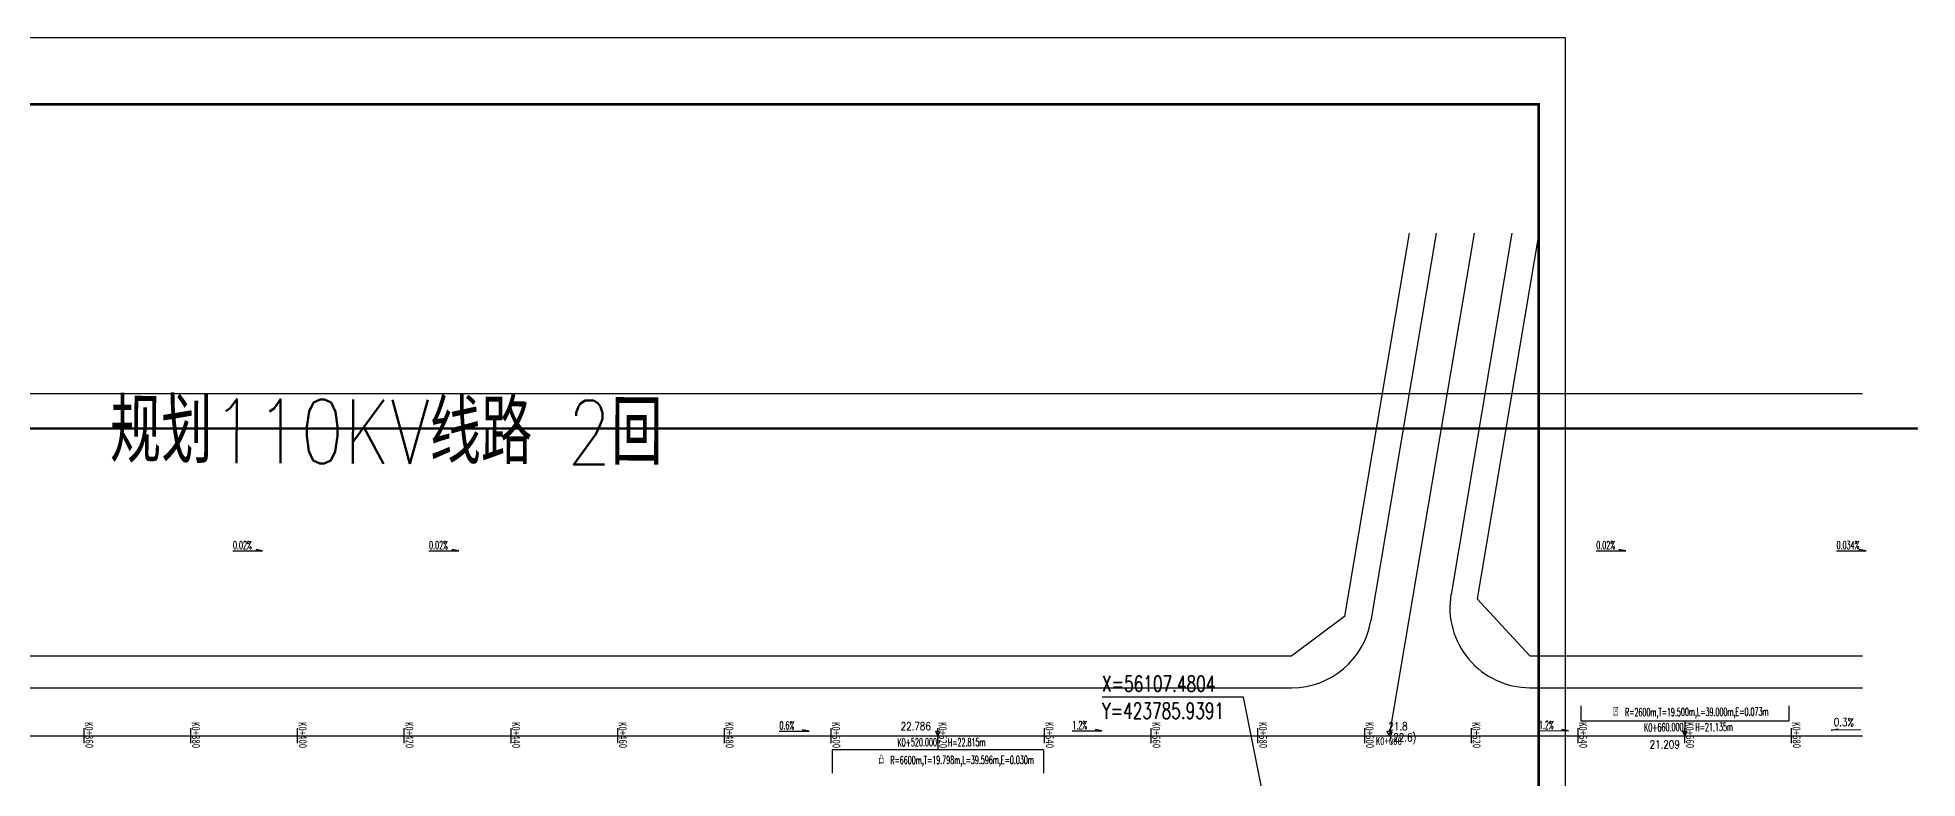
# Model space of a CAD drawing. Header units: millimetres. Extents: x 418304 to 847498, y 48187 to 111456.
# Drawn here: x 423555.2 to 423907.5, y 56116 to 56254.8 of the extents above; entities that cross this region are included whole.
import ezdxf

# ---------------------------------------------------------------- set-up
doc = ezdxf.new("R2010")
doc.units = ezdxf.units.MM
doc.header["$LTSCALE"] = 1000
doc.linetypes.add('X3', pattern=[5, 4, -1])
for name, color, linetype in [('DIM_COOR', 3, 'Continuous'), ('PUB_TEXT', 7, 'Continuous'), ('TK', 4, 'Continuous'), ('规划110kV线路', 255, 'Continuous'), ('道路网', 7, 'Continuous'), ('高程设计数据', 7, 'Continuous')]:
    doc.layers.add(name, color=color, linetype=linetype)
doc.styles.add('_TCH_DIM', font='SIMPLEX', dxfattribs={"bigfont": 'GBCBIG'})
doc.styles.add('HZ', font='rs.shx', dxfattribs={"width": 0.8, "bigfont": 'hztxt.shx'})
doc.styles.add('等线体', font='simhei.ttf')

# ---------------------------------------------------------------- blocks, each defined once
blk = doc.blocks.new('wetrewtewtre')
at = {"layer": '道路网', "color": 8, "linetype": 'Continuous'}
for p, q in [((423812.22, 56218.16), (423800.11, 56146.32)), ((423812.22, 56218.16), (423800.11, 56146.32)), ((423817.29, 56218.16), (423805.04, 56145.49)), ((423817.29, 56218.16), (423805.04, 56145.49)), ((423831.49, 56218.16), (423820.08, 56150.47)), ((423831.49, 56218.16), (423820.08, 56150.47)), ((423836.56, 56218.16), (423825.01, 56149.64)), ((423836.56, 56218.16), (423825.01, 56149.64)), ((423825.01, 56149.64), (423834.87, 56138.98)), ((423825.01, 56149.64), (423834.87, 56138.98)), ((423800.11, 56146.32), (423790.25, 56138.98)), ((423800.11, 56146.32), (423790.25, 56138.98)), ((423342.15, 56138.98), (423790.25, 56138.98)), ((423342.15, 56138.98), (423790.25, 56138.98)), ((423834.87, 56138.98), (423897.23, 56138.98)), ((423834.87, 56138.98), (423897.23, 56138.98)), ((423342.15, 56132.98), (423790.25, 56132.98)), ((423342.15, 56132.98), (423790.25, 56132.98)), ((423834.87, 56132.98), (423897.23, 56132.98)), ((423834.87, 56132.98), (423897.23, 56132.98))]:
    blk.add_line(p, q, dxfattribs=at)
at = {"layer": '道路网', "color": 8, "linetype": 'X3'}
for p, q in [((423824.39, 56218.16), (423808.51, 56123.98)), ((423824.39, 56218.16), (423808.51, 56123.98)), ((423342.15, 56123.98), (423897.23, 56123.98)), ((423342.15, 56123.98), (423897.23, 56123.98))]:
    blk.add_line(p, q, dxfattribs=at)
at = {"layer": '道路网', "color": 8, "linetype": 'Continuous', "lineweight": 30}
for p, q in [((423563.9, 56122.58), (423563.9, 56125.38)), ((423563.9, 56122.58), (423563.9, 56125.38)), ((423583.9, 56122.58), (423583.9, 56125.38)), ((423583.9, 56122.58), (423583.9, 56125.38)), ((423603.9, 56122.58), (423603.9, 56125.38)), ((423603.9, 56122.58), (423603.9, 56125.38)), ((423623.9, 56122.58), (423623.9, 56125.38)), ((423623.9, 56122.58), (423623.9, 56125.38)), ((423643.9, 56122.58), (423643.9, 56125.38)), ((423643.9, 56122.58), (423643.9, 56125.38)), ((423663.9, 56122.58), (423663.9, 56125.38)), ((423663.9, 56122.58), (423663.9, 56125.38)), ((423683.9, 56122.58), (423683.9, 56125.38)), ((423683.9, 56122.58), (423683.9, 56125.38)), ((423703.9, 56122.58), (423703.9, 56125.38)), ((423703.9, 56122.58), (423703.9, 56125.38)), ((423723.9, 56122.58), (423723.9, 56125.38)), ((423723.9, 56122.58), (423723.9, 56125.38)), ((423743.9, 56122.58), (423743.9, 56125.38)), ((423743.9, 56122.58), (423743.9, 56125.38)), ((423763.9, 56122.58), (423763.9, 56125.38)), ((423763.9, 56122.58), (423763.9, 56125.38)), ((423783.9, 56122.58), (423783.9, 56125.38)), ((423783.9, 56122.58), (423783.9, 56125.38)), ((423803.9, 56122.58), (423803.9, 56125.38)), ((423803.9, 56122.58), (423803.9, 56125.38)), ((423807.11, 56123.98), (423809.91, 56123.98)), ((423807.11, 56123.98), (423809.91, 56123.98)), ((423823.9, 56122.58), (423823.9, 56125.38)), ((423823.9, 56122.58), (423823.9, 56125.38)), ((423843.9, 56122.58), (423843.9, 56125.38)), ((423843.9, 56122.58), (423843.9, 56125.38)), ((423863.9, 56122.58), (423863.9, 56125.38)), ((423863.9, 56122.58), (423863.9, 56125.38)), ((423883.9, 56122.58), (423883.9, 56125.38)), ((423883.9, 56122.58), (423883.9, 56125.38))]:
    blk.add_line(p, q, dxfattribs=at)
at = {"layer": '道路网', "color": 8, "linetype": 'Continuous'}
for centre, start, end in [((423834.87, 56147.98), 170.4299, 270), ((423834.87, 56147.98), 170.4299, 270), ((423790.25, 56147.98), 270, 350.4299), ((423790.25, 56147.98), 270, 350.4299)]:
    blk.add_arc(centre, 15, start, end, dxfattribs=at)
at = {"layer": '道路网', "color": 8, "linetype": 'Continuous', "style": '等线体', "width": 0.8}
for s, rotation, p in [('K0+360', 271.0552, (423564.07, 56126.53)), ('K0+360', 271.0552, (423564.07, 56126.53)), ('K0+380', 271.0552, (423584.07, 56126.53)), ('K0+380', 271.0552, (423584.07, 56126.53)), ('K0+400', 271.0552, (423604.07, 56126.53)), ('K0+400', 271.0552, (423604.07, 56126.53)), ('K0+420', 271.0552, (423624.07, 56126.53)), ('K0+420', 271.0552, (423624.07, 56126.53)), ('K0+440', 271.0552, (423644.07, 56126.53)), ('K0+440', 271.0552, (423644.07, 56126.53)), ('K0+460', 271.0552, (423664.07, 56126.53)), ('K0+460', 271.0552, (423664.07, 56126.53)), ('K0+480', 271.0552, (423684.07, 56126.53)), ('K0+480', 271.0552, (423684.07, 56126.53)), ('K0+500', 271.0552, (423704.07, 56126.53)), ('K0+500', 271.0552, (423704.07, 56126.53)), ('K0+520', 271.0552, (423724.07, 56126.53)), ('K0+520', 271.0552, (423724.07, 56126.53)), ('K0+540', 271.0552, (423744.07, 56126.53)), ('K0+540', 271.0552, (423744.07, 56126.53)), ('K0+560', 271.0552, (423764.07, 56126.53)), ('K0+560', 271.0552, (423764.07, 56126.53)), ('K0+580', 271.0552, (423784.07, 56126.53)), ('K0+580', 271.0552, (423784.07, 56126.53)), ('K0+600', 271.0552, (423804.07, 56126.53)), ('K0+600', 271.0552, (423804.07, 56126.53)), ('K0+620', 271.0552, (423824.07, 56126.53)), ('K0+620', 271.0552, (423824.07, 56126.53)), ('K0+640', 271.0552, (423844.07, 56126.53)), ('K0+640', 271.0552, (423844.07, 56126.53)), ('K0+660', 271.0552, (423864.07, 56126.53)), ('K0+660', 271.0552, (423864.07, 56126.53)), ('K0+680', 271.0552, (423884.07, 56126.53)), ('K0+680', 271.0552, (423884.07, 56126.53)), ('K0+000', 359.6331, (423805.98, 56122.25)), ('K0+000', 359.6331, (423805.98, 56122.25))]:
    blk.add_text(s, height=1.5, rotation=rotation, dxfattribs=at).set_placement(p)
blk = doc.blocks.new('GeYuanFrame_32218021', base_point=(11.55, 13.52))
at = {"layer": 'TK'}
blk.add_lwpolyline([(11.55, 854.52), (1497.55, 854.52), (1497.55, 13.52), (11.55, 13.52)], close=True, dxfattribs=at)
at = {"layer": 'TK', "const_width": 1}
blk.add_lwpolyline([(1487.55, 844.52), (1487.55, 23.52), (36.55, 23.52), (36.55, 844.52)], close=True, dxfattribs=at)

msp = doc.modelspace()

# ---------------------------------------------------------------- linework, layer by layer
at = {"layer": 'DIM_COOR', "color": 3}
for p, q in [((423781.185, 56131.19), (423754.675, 56131.19)), ((423785.939, 56107.48), (423781.185, 56131.19))]:
    msp.add_line(p, q, dxfattribs=at)
at = {"layer": '规划110kV线路', "color": 210, "lineweight": 50, "ltscale": 5, "flags": 128}
msp.add_lwpolyline([(423333.496, 56108.98), (423411.446, 56108.98), (423411.446, 56181.53), (423907.496, 56181.53), (423907.496, 56181.53)], dxfattribs=at)
msp.add_lwpolyline([(423333.496, 56108.98), (423411.446, 56108.98), (423411.446, 56181.53), (423907.496, 56181.53), (423907.496, 56181.53)], dxfattribs=at)
at = {"layer": '道路网', "color": 1, "linetype": 'Continuous'}
msp.add_line((423897.23, 56188.03), (423403.446, 56188.03), dxfattribs=at)
msp.add_line((423897.23, 56188.03), (423403.446, 56188.03), dxfattribs=at)
at = {"layer": '高程设计数据', "color": 1, "linetype": 'Continuous'}
for p, q in [((423844.396, 56129.58), (423844.396, 56126.78)), ((423844.396, 56129.58), (423844.396, 56126.78)), ((423883.396, 56129.58), (423883.396, 56126.78)), ((423883.396, 56129.58), (423883.396, 56126.78)), ((423844.396, 56126.78), (423883.396, 56126.78)), ((423844.396, 56126.78), (423883.396, 56126.78)), ((423863.896, 56126.78), (423863.896, 56123.98)), ((423863.896, 56126.78), (423863.896, 56123.98)), ((423723.896, 56123.98), (423723.896, 56121.33)), ((423723.896, 56123.98), (423723.896, 56121.33)), ((423704.098, 56121.33), (423704.098, 56116.98)), ((423743.694, 56121.33), (423704.098, 56121.33)), ((423704.098, 56121.33), (423704.098, 56116.98)), ((423743.694, 56121.33), (423704.098, 56121.33)), ((423743.694, 56121.33), (423743.694, 56116.98)), ((423743.694, 56121.33), (423743.694, 56116.98))]:
    msp.add_line(p, q, dxfattribs=at)
at = {"layer": '高程设计数据', "color": 4, "linetype": 'Continuous', "flags": 128}
for points in [[(423591.766, 56158.631), (423597.339, 56158.625), (423596.122, 56158.85), (423596.122, 56158.627)], [(423591.766, 56158.631), (423597.339, 56158.625), (423596.122, 56158.85), (423596.122, 56158.627)], [(423628.516, 56158.631), (423634.089, 56158.625), (423632.872, 56158.85), (423632.872, 56158.627)], [(423628.516, 56158.631), (423634.089, 56158.625), (423632.872, 56158.85), (423632.872, 56158.627)], [(423847.263, 56158.631), (423852.836, 56158.625), (423851.62, 56158.85), (423851.62, 56158.627)], [(423847.263, 56158.631), (423852.836, 56158.625), (423851.62, 56158.85), (423851.62, 56158.627)], [(423892.313, 56158.631), (423897.886, 56158.625), (423896.669, 56158.85), (423896.669, 56158.627)], [(423892.313, 56158.631), (423897.886, 56158.625), (423896.669, 56158.85), (423896.669, 56158.627)], [(423694.181, 56124.858), (423699.754, 56124.852), (423698.538, 56125.077), (423698.537, 56124.854)], [(423694.181, 56124.858), (423699.754, 56124.852), (423698.538, 56125.077), (423698.537, 56124.854)], [(423749.077, 56124.907), (423754.65, 56124.901), (423753.433, 56125.126), (423753.433, 56124.902)], [(423749.077, 56124.907), (423754.65, 56124.901), (423753.433, 56125.126), (423753.433, 56124.902)], [(423836.52, 56124.928), (423842.093, 56124.922), (423840.876, 56125.147), (423840.876, 56124.923)], [(423836.52, 56124.928), (423842.093, 56124.922), (423840.876, 56125.147), (423840.876, 56124.923)], [(423896.913, 56125.052), (423891.34, 56125.05), (423892.557, 56125.274), (423892.557, 56125.05)], [(423896.913, 56125.052), (423891.34, 56125.05), (423892.557, 56125.274), (423892.557, 56125.05)]]:
    msp.add_lwpolyline(points, dxfattribs=at)
at = {"layer": '高程设计数据', "color": 1, "linetype": 'Continuous', "flags": 128}
for points in [[(423723.896, 56123.98), (423724.338, 56124.746), (423723.454, 56124.746)], [(423723.896, 56123.98), (423724.338, 56124.746), (423723.454, 56124.746)], [(423808.515, 56123.98), (423808.957, 56124.746), (423808.073, 56124.746)], [(423808.515, 56123.98), (423808.957, 56124.746), (423808.073, 56124.746)], [(423863.896, 56123.98), (423864.338, 56124.746), (423863.454, 56124.746)], [(423863.896, 56123.98), (423864.338, 56124.746), (423863.454, 56124.746)]]:
    msp.add_lwpolyline(points, close=True, dxfattribs=at)

# ---------------------------------------------------------------- block references
at = {"xscale": 0.5, "yscale": 0.5, "zscale": 0.5, "rotation": 270}
msp.add_blockref('GeYuanFrame_32218021', (423421.008, 56254.804), dxfattribs=at)
msp.add_blockref('wetrewtewtre', (0, 0))

# ---------------------------------------------------------------- texts
at = {"layer": 'PUB_TEXT', "style": '_TCH_DIM', "width": 0.705882}
for s, p in [('X=56107.4804', (423754.675, 56132.24)), ('Y=423785.9391', (423754.675, 56127.165))]:
    msp.add_text(s, height=2.975, dxfattribs=at).set_placement(p)
at = {"layer": '规划110kV线路', "color": 4, "linetype": 'Continuous', "style": 'HZ', "width": 0.8}
msp.add_text('规划110KV线路 2回', height=12, rotation=359.7687, dxfattribs=at).set_placement((423568.717, 56175.154, -3.14))
msp.add_text('规划110KV线路 2回', height=12, rotation=359.7687, dxfattribs=at).set_placement((423568.717, 56175.154, -3.14))
at = {"layer": '高程设计数据', "color": 1, "linetype": 'Continuous', "style": 'HZ'}
for s, rotation, width, p in [('0.02%%%', 359.92167, 0.5, (423591.798, 56158.943)), ('0.02%%%', 359.92167, 0.5, (423591.798, 56158.943)), ('0.02%%%', 359.92167, 0.5, (423628.548, 56158.943)), ('0.02%%%', 359.92167, 0.5, (423628.548, 56158.943)), ('0.02%%%', 359.92167, 0.5, (423847.296, 56158.943)), ('0.02%%%', 359.92167, 0.5, (423847.296, 56158.943)), ('0.034%%%', 359.92167, 0.5, (423892.345, 56158.943)), ('0.034%%%', 359.92167, 0.5, (423892.345, 56158.943)), ('凹  R=2600m,T=19.500m,L=39.000m,E=0.073m', 0.25766, 0.5, (423850.489, 56127.617)), ('凹  R=2600m,T=19.500m,L=39.000m,E=0.073m', 0.25766, 0.5, (423850.489, 56127.617)), ('0.6%', 359.92167, 0.5, (423694.214, 56125.17)), ('0.6%', 359.92167, 0.5, (423694.214, 56125.17)), ('22.786', 0.18894, 0.8, (423716.932, 56124.991)), ('22.786', 0.18894, 0.8, (423716.932, 56124.991)), ('1.2%', 359.92167, 0.5, (423749.109, 56125.218)), ('1.2%', 359.92167, 0.5, (423749.109, 56125.218)), ('21.8', 0.18894, 0.8, (423808.35, 56124.994)), ('21.8', 0.18894, 0.8, (423808.35, 56124.994)), ('1.2%', 359.92167, 0.5, (423836.552, 56125.239)), ('1.2%', 359.92167, 0.5, (423836.552, 56125.239)), ('K0+660.000', 0.81408, 0.5, (423856.282, 56124.751)), ('K0+660.000', 0.81408, 0.5, (423856.282, 56124.751)), ('H=21.135m', 0.81408, 0.5, (423865.883, 56124.799)), ('H=21.135m', 0.81408, 0.5, (423865.883, 56124.799)), ('0.3%', 358.88186, 0.8, (423891.807, 56125.803)), ('0.3%', 358.88186, 0.8, (423891.807, 56125.803)), ('K0+520.000', 0.26747, 0.5, (423716.345, 56121.978)), ('K0+520.000', 0.26747, 0.5, (423716.345, 56121.978)), ('H=22.815m', 0.62523, 0.5, (423725.785, 56121.969)), ('H=22.815m', 0.62523, 0.5, (423725.785, 56121.969)), ('21.209', 0.18894, 0.8, (423857.309, 56121.586)), ('21.209', 0.18894, 0.8, (423857.309, 56121.586)), ('凸  R=6600m,T=19.798m,L=39.596m,E=0.030m', 0.07377, 0.5, (423712.793, 56118.664)), ('凸  R=6600m,T=19.798m,L=39.596m,E=0.030m', 0.07377, 0.5, (423712.793, 56118.664))]:
    msp.add_text(s, height=1.5, rotation=rotation, dxfattribs=dict(at, width=width)).set_placement(p)
at = {"layer": '高程设计数据', "color": 3, "linetype": 'Continuous', "style": 'HZ', "width": 0.8}
msp.add_text('(22.6)', height=1.5, rotation=0.18894, dxfattribs=at).set_placement((423808.547, 56122.88))
msp.add_text('(22.6)', height=1.5, rotation=0.18894, dxfattribs=at).set_placement((423808.547, 56122.88))

doc.saveas('drawing.dxf')
